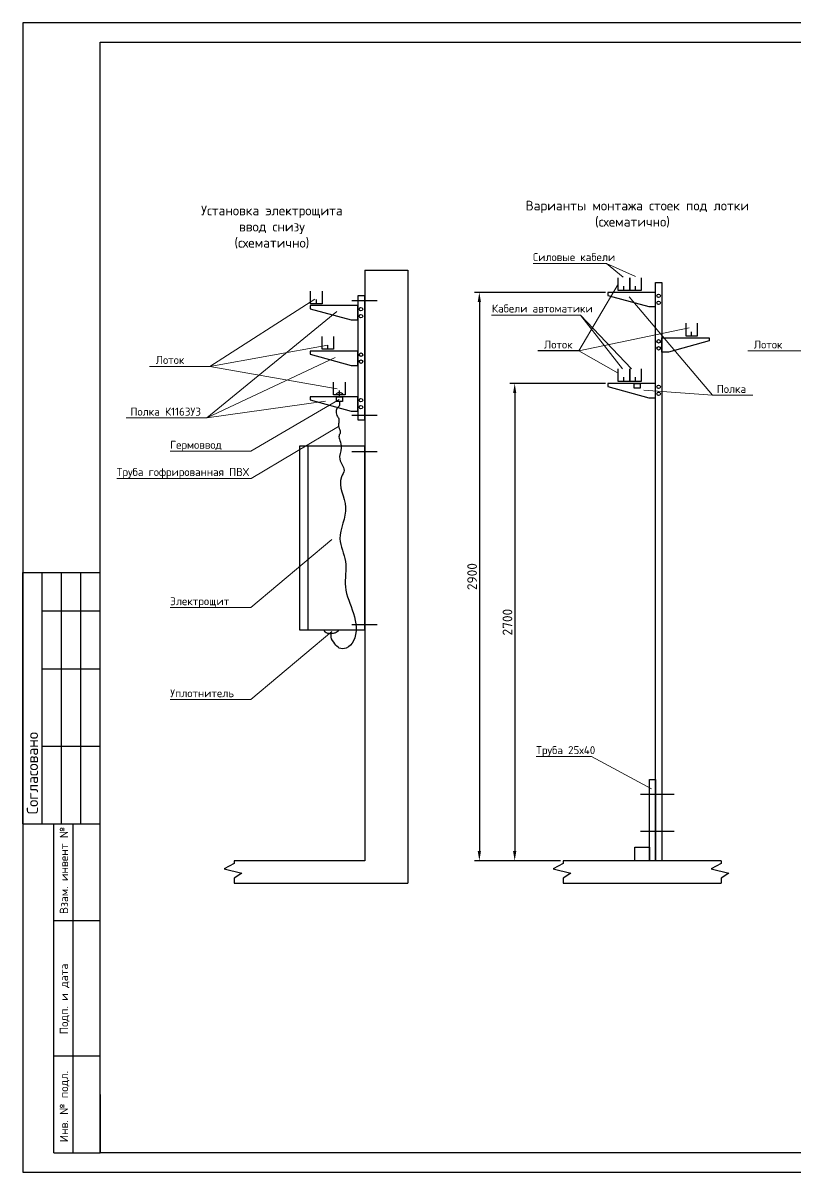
# Model space of a CAD drawing. Header units: millimetres. Extents: x 1606 to 7674, y 609 to 4159.
# Drawn here: x 5747.1 to 5946.7, y 1567 to 1864 of the extents above; entities that cross this region are included whole.
import ezdxf

# ---------------------------------------------------------------- set-up
doc = ezdxf.new("R2010")
doc.units = ezdxf.units.MM
doc.linetypes.add('K5LT_BASIC', pattern=[0])
doc.layers.add('24VDC', color=7, linetype='Continuous')
doc.dimstyles.new('ISO-25', dxfattribs={"dimtxt": 2.5, "dimasz": 2.5, "dimexe": 1.25, "dimexo": 0.625, "dimtad": 1, "dimtxsty": 'Standard', "dimcen": 2.5, "dimadec": 0, "dimazin": 0, "dimtfac": 1, "dimtmove": 0, "dimatfit": 3, "dimfxl": 1, "dimarcsym": 0})

# ---------------------------------------------------------------- blocks, each defined once
blk = doc.blocks.new('*D167')
at = {"layer": '24VDC', "color": 0, "lineweight": -2, "transparency": 16777216}
for p, q in [((5897.72, 1770.83), (5873, 1770.83)), ((5874.25, 1768.33), (5874.25, 1649.92)), ((5886.13, 1647.42), (5873, 1647.42))]:
    blk.add_line(p, q, dxfattribs=at)
at = {"layer": '24VDC', "color": 0, "transparency": 16777216}
for points in [[(5873.83, 1768.33), (5874.66, 1768.33), (5874.25, 1770.83)], [(5873.83, 1649.92), (5874.66, 1649.92), (5874.25, 1647.42)]]:
    blk.add_solid(points, dxfattribs=at)
at = {"layer": 'Defpoints', "color": 0, "transparency": 16777216}
for p in [(5898.34, 1770.83), (5874.25, 1647.42), (5886.75, 1647.42)]:
    blk.add_point(p, dxfattribs=at)
at = {"layer": '24VDC', "color": 0, "lineweight": 0, "transparency": 16777216, "insert": (5872.37, 1709.12), "char_height": 2.5, "attachment_point": 5, "rotation": 90}
blk.add_mtext('{\\fISOCPEUR|b0|i0|c204|p34;2700}', dxfattribs=at)
blk = doc.blocks.new('*D168')
at = {"layer": '24VDC', "color": 0, "lineweight": -2, "transparency": 16777216}
for p, q in [((5897.72, 1794.36), (5863.86, 1794.36)), ((5865.11, 1791.86), (5865.11, 1649.92)), ((5886.13, 1647.42), (5863.86, 1647.42))]:
    blk.add_line(p, q, dxfattribs=at)
at = {"layer": '24VDC', "color": 0, "transparency": 16777216}
for points in [[(5864.69, 1791.86), (5865.52, 1791.86), (5865.11, 1794.36)], [(5864.69, 1649.92), (5865.52, 1649.92), (5865.11, 1647.42)]]:
    blk.add_solid(points, dxfattribs=at)
at = {"layer": 'Defpoints', "color": 0, "transparency": 16777216}
for p in [(5898.34, 1794.36), (5865.11, 1647.42), (5886.75, 1647.42)]:
    blk.add_point(p, dxfattribs=at)
at = {"layer": '24VDC', "color": 0, "lineweight": 0, "transparency": 16777216, "insert": (5863.23, 1720.89), "char_height": 2.5, "attachment_point": 5, "rotation": 90}
blk.add_mtext('{\\fISOCPEUR|b0|i0|c204|p34;2900}', dxfattribs=at)

msp = doc.modelspace()

# ---------------------------------------------------------------- linework, layer by layer
at = {"layer": '24VDC', "color": 7, "linetype": 'K5LT_BASIC', "lineweight": 25}
for p, q in [((5767.11325, 1571.98477), (5767.11325, 1858.98477)), ((5767.11325, 1858.98477), (6162.11325, 1858.98477)), ((5835.48103, 1800.07508), (5846.65478, 1800.07508)), ((5835.48103, 1800.07508), (5835.48103, 1647.41713)), ((5846.65478, 1800.07508), (5846.65478, 1641.65785)), ((5901.00429, 1794.86064), (5901.00429, 1798.12642)), ((5903.98662, 1798.12642), (5903.98662, 1794.86064)), ((5903.98662, 1794.86064), (5903.98662, 1798.12642)), ((5906.96895, 1798.12642), (5906.96895, 1794.86064)), ((5821.47659, 1791.4191), (5821.47659, 1794.68488)), ((5824.45892, 1794.68488), (5824.45892, 1791.4191)), ((5903.98662, 1794.86064), (5901.00429, 1794.86064)), ((5902.49545, 1794.86064), (5902.49545, 1795.94135)), ((5906.96895, 1794.86064), (5903.98662, 1794.86064)), ((5905.47778, 1794.86064), (5905.47778, 1795.94135)), ((5824.45892, 1791.4191), (5821.47659, 1791.4191)), ((5822.96776, 1791.4191), (5822.96776, 1792.49981)), ((5832.16889, 1792.24053), (5838.64975, 1792.24053)), ((5898.34236, 1793.57094), (5908.90207, 1790.66188)), ((5821.38013, 1790.1294), (5831.93984, 1787.22034)), ((5918.50185, 1786.36131), (5918.50185, 1783.09553)), ((5921.48418, 1783.09553), (5921.48418, 1786.36131)), ((5824.45892, 1779.65399), (5824.45892, 1782.91977)), ((5827.44125, 1782.91977), (5827.44125, 1779.65399)), ((5918.50185, 1783.09553), (5921.48418, 1783.09553)), ((5919.99301, 1783.09553), (5919.99301, 1784.17624)), ((5827.44125, 1779.65399), (5824.45892, 1779.65399)), ((5825.95009, 1779.65399), (5825.95009, 1780.7347)), ((5890.87282, 1779.21704), (5880.24565, 1779.21704)), ((5924.56297, 1781.80583), (5914.00326, 1778.89677)), ((5821.38013, 1778.36429), (5831.93984, 1775.45523)), ((5901.00429, 1771.33042), (5901.00429, 1774.5962)), ((5903.98662, 1774.5962), (5903.98662, 1771.33042)), ((5903.98662, 1771.33042), (5903.98662, 1774.5962)), ((5906.96895, 1774.5962), (5906.96895, 1771.33042)), ((5827.44125, 1767.88888), (5827.44125, 1771.15466)), ((5830.42358, 1771.15466), (5830.42358, 1767.88888)), ((5903.98662, 1771.33042), (5901.00429, 1771.33042)), ((5902.49545, 1771.33042), (5902.49545, 1772.41114)), ((5906.96895, 1771.33042), (5903.98662, 1771.33042)), ((5905.47778, 1771.33042), (5905.47778, 1772.41114)), ((5830.42358, 1767.88888), (5827.44125, 1767.88888)), ((5828.93242, 1767.38808), (5828.93242, 1768.96959)), ((5898.34236, 1770.04072), (5908.90207, 1767.13167)), ((5821.38013, 1766.59918), (5831.93984, 1763.69012)), ((5832.16889, 1762.60572), (5838.64975, 1762.60572)), ((5820.75769, 1754.62282), (5820.75769, 1707.13474)), ((5832.16889, 1753.23063), (5838.64975, 1753.23063)), ((5832.16889, 1708.52693), (5838.64975, 1708.52693)), ((5906.77964, 1664.64027), (5915.4593, 1664.64027)), ((5906.77964, 1655.0875), (5915.4593, 1655.0875)), ((5801.69775, 1646.75739), (5799.13642, 1645.34086)), ((5801.69775, 1647.41713), (5801.69775, 1646.75739)), ((5835.48103, 1647.41713), (5801.69775, 1647.41713)), ((5886.75254, 1646.75739), (5884.19121, 1645.34086)), ((5886.75254, 1647.41713), (5886.75254, 1646.75739)), ((5927.63803, 1647.41713), (5886.75254, 1647.41713)), ((5927.63803, 1646.75739), (5925.0767, 1645.34086)), ((5927.63803, 1647.41713), (5927.63803, 1646.75739)), ((5799.13642, 1645.34086), (5803.67287, 1644.24304)), ((5803.67287, 1644.24304), (5801.69775, 1642.89733)), ((5801.69775, 1642.89733), (5801.69775, 1641.65785)), ((5884.19121, 1645.34086), (5888.72767, 1644.24304)), ((5888.72767, 1644.24304), (5886.75254, 1642.89733)), ((5886.75254, 1642.89733), (5886.75254, 1641.65785)), ((5925.0767, 1645.34086), (5929.61316, 1644.24304)), ((5929.61316, 1644.24304), (5927.63803, 1642.89733)), ((5927.63803, 1642.89733), (5927.63803, 1641.65785)), ((5801.69775, 1641.65785), (5846.65478, 1641.65785)), ((5886.75254, 1641.65785), (5927.63803, 1641.65785)), ((6162.11325, 1571.98477), (5767.11325, 1571.98477))]:
    msp.add_line(p, q, dxfattribs=at)
at = {"layer": '24VDC', "color": 7, "linetype": 'Continuous', "lineweight": 15}
for p, q in [((5878.98588, 1801.79031), (5897.99646, 1801.79031)), ((5897.99646, 1801.79031), (5905.47785, 1798.43149)), ((5897.99646, 1801.79031), (5902.26121, 1798.32314)), ((5890.87282, 1779.21704), (5901.00429, 1796.49353)), ((5795.41915, 1775.23514), (5822.54728, 1792.61674)), ((5925.40606, 1767.77542), (5903.83856, 1793.21157)), ((5794.61752, 1761.91175), (5828.25876, 1789.37239)), ((5868.2326, 1788.49605), (5891.21975, 1788.49605)), ((5891.21975, 1788.49605), (5904.46205, 1774.57073)), ((5891.21975, 1788.49605), (5902.14074, 1774.57073)), ((5890.87282, 1779.21704), (5919.39817, 1785.14744)), ((5795.41915, 1775.23514), (5825.95009, 1780.7347)), ((5890.87282, 1779.21704), (5901.00429, 1773.43629)), ((5950.05539, 1779.21704), (5934.50138, 1779.21704)), ((5794.61752, 1761.91175), (5827.85982, 1777.49035)), ((5795.41915, 1775.23514), (5779.86514, 1775.23514)), ((5795.41915, 1775.23514), (5828.31534, 1769.45439)), ((5925.40606, 1767.77542), (5907.60989, 1769.08302)), ((5935.81174, 1767.77542), (5925.40606, 1767.77542)), ((5794.61752, 1761.91175), (5825.31505, 1766.21004)), ((5805.9899, 1753.29545), (5828.87221, 1766.64605)), ((5794.61752, 1761.91175), (5773.80616, 1761.91175)), ((5806.13541, 1746.2721), (5828.73242, 1759.66849)), ((5805.9899, 1753.29545), (5785.17854, 1753.29545)), ((5806.13541, 1746.2721), (5771.359, 1746.2721)), ((5805.9899, 1712.87501), (5826.94539, 1730.49336)), ((5805.9899, 1712.87501), (5785.17854, 1712.87501)), ((5805.9899, 1689.09433), (5826.94539, 1706.71268)), ((5805.9899, 1689.09433), (5785.17854, 1689.09433)), ((5894.09031, 1674.3754), (5879.80954, 1674.3754)), ((5894.09031, 1674.3754), (5909.64384, 1666.04932))]:
    msp.add_line(p, q, dxfattribs=at)
at = {"layer": '24VDC', "linetype": 'Continuous'}
for p, q in [((5747.11325, 1656.98477), (5747.11325, 1721.98477)), ((5747.11325, 1721.98477), (5767.11325, 1721.98477)), ((5752.11325, 1656.98477), (5752.11325, 1721.98477)), ((5757.11325, 1656.98477), (5757.11325, 1721.98477)), ((5762.11325, 1656.98477), (5762.11325, 1721.98477)), ((5767.11325, 1711.98477), (5752.11325, 1711.98477)), ((5767.11325, 1696.98477), (5752.11325, 1696.98477)), ((5767.11325, 1676.98477), (5752.11325, 1676.98477)), ((5747.11325, 1656.98477), (5767.11325, 1656.98477)), ((5755.11325, 1571.98477), (5755.11325, 1656.98477)), ((5755.11325, 1656.98477), (5767.11325, 1656.98477)), ((5760.11325, 1571.98477), (5760.11325, 1656.98477)), ((5755.11325, 1631.98477), (5767.11325, 1631.98477)), ((5755.11325, 1596.98477), (5767.11325, 1596.98477)), ((5755.11325, 1571.98477), (5767.11325, 1571.98477))]:
    msp.add_line(p, q, dxfattribs=at)
at = {"layer": '24VDC'}
msp.add_line((5767.10882, 1586.98483), (5767.10882, 1571.98477), dxfattribs=at)
at = {"layer": '24VDC', "color": 7, "linetype": 'K5LT_BASIC', "lineweight": 25}
for points in [[(5747.11325, 1566.98477), (6167.11325, 1566.98477), (6167.11325, 1863.98477), (5747.11325, 1863.98477), (5747.11325, 1566.98477)], [(5908.90207, 1790.66188), (5910.62938, 1790.66188), (5910.62938, 1794.35984), (5898.34236, 1794.35984), (5898.34236, 1793.57094)], [(5831.93984, 1787.22034), (5833.66715, 1787.22034), (5833.66715, 1790.91829), (5821.38013, 1790.91829), (5821.38013, 1790.1294)], [(5914.00326, 1778.89677), (5912.27595, 1778.89677), (5912.27595, 1782.59473), (5924.56297, 1782.59473), (5924.56297, 1781.80583)], [(5831.93984, 1775.45523), (5833.66715, 1775.45523), (5833.66715, 1779.15319), (5821.38013, 1779.15319), (5821.38013, 1778.36429)], [(5908.90207, 1767.13167), (5910.62938, 1767.13167), (5910.62938, 1770.82962), (5898.34236, 1770.82962), (5898.34236, 1770.04072)], [(5831.93984, 1763.69012), (5833.66715, 1763.69012), (5833.66715, 1767.38808), (5821.38013, 1767.38808), (5821.38013, 1766.59918)]]:
    msp.add_lwpolyline(points, dxfattribs=at)
for points in [[(5912.27595, 1647.41713), (5910.62938, 1647.41713), (5910.62938, 1796.87078), (5912.27595, 1796.87078)], [(5835.48103, 1793.42923), (5833.66715, 1793.42923), (5833.66715, 1761.41702), (5835.48103, 1761.41702)], [(5905.09559, 1770.82962), (5906.6937, 1770.82962), (5906.6937, 1769.59495), (5905.09559, 1769.59495)], [(5828.13336, 1767.38808), (5829.73147, 1767.38808), (5829.73147, 1766.15341), (5828.13336, 1766.15341)], [(5835.48103, 1754.62282), (5818.56642, 1754.62282), (5818.56642, 1707.13474), (5835.48103, 1707.13474)], [(5910.62938, 1647.41713), (5909.12192, 1647.41713), (5909.12192, 1668.48062), (5910.62938, 1668.48062)], [(5909.12192, 1647.41713), (5905.26865, 1647.41713), (5905.26865, 1650.95787), (5909.12192, 1650.95787)]]:
    msp.add_lwpolyline(points, close=True, dxfattribs=at)
for centre in [(5911.46792, 1793.45574), (5911.46792, 1791.66118), (5834.50569, 1790.0142), (5834.50569, 1788.21963), (5911.46792, 1781.69063), (5911.46792, 1779.89607), (5834.50569, 1778.24909), (5834.50569, 1776.45453), (5911.46792, 1769.92552), (5911.46792, 1768.13096), (5834.50569, 1766.48398), (5834.50569, 1764.68942)]:
    msp.add_circle(centre, 0.45318, dxfattribs=at)
msp.add_arc((5828.93242, 1767.38808), 1.07655, 27.7225661, 152.2774339, dxfattribs=at)
for points in [[(5828.93242, 1766.15341), (5828.93242, 1765.15752), (5828.69469, 1764.74577), (5828.25351, 1764.30459), (5828.11728, 1763.25708), (5828.27572, 1762.50692), (5828.76064, 1761.667), (5828.76064, 1760.64816), (5828.76064, 1759.53402), (5829.14273, 1758.20871), (5828.82576, 1757.27516), (5829.03428, 1756.0999), (5829.37339, 1754.17788), (5829.01037, 1751.21189), (5830.12075, 1748.35258), (5829.48013, 1746.64552), (5830.5439, 1738.79395), (5829.06801, 1730.65475), (5830.48923, 1724.80983), (5830.48923, 1718.23764), (5832.54755, 1711.38542), (5832.54755, 1704.25353), (5830.70411, 1702.41008), (5828.87857, 1702.41008), (5827.77455, 1703.5141), (5826.77909, 1705.2383), (5826.80154, 1706.15525)], [(5824.9877, 1707.13474), (5825.09898, 1706.73535), (5825.52975, 1706.45865), (5826.2477, 1706.20243), (5826.80154, 1706.15525)], [(5828.61538, 1707.13474), (5828.5041, 1706.73535), (5828.07332, 1706.45865), (5827.35537, 1706.20243), (5826.80154, 1706.15525)]]:
    msp.add_spline(points, degree=3, dxfattribs=at)

# ---------------------------------------------------------------- texts
for s, insert, char_height, width, attachment_point in [('{\\fISOCPEUR|b0|i0|c204|p34;Варианты монтажа стоек под лотки\\P^I     (схематично)}', (5877.05468, 1818.02637), 2.5, 62.8088852, 1), ('{\\fISOCPEUR|b0|i0|c204|p34;Установка электрощита\\Pввод снизу\\P(схематично)}', (5811.46936, 1811.21548), 2.5, 38.5870506, 5), ('{\\fISOCPEUR|b0|i0|c204|p34;Силовые кабели}', (5878.95635, 1804.51281), 2.0685011, 62.8088852, 1), ('{\\fISOCPEUR|b0|i0|c204|p34;Кабели автоматики}', (5868.34761, 1791.21856), 2.0685011, 62.8088852, 1), ('{\\fISOCPEUR|b0|i0|c204|p34;Лоток} ', (5881.8192, 1781.90609), 2.0685011, 62.8088852, 1), ('{\\fISOCPEUR|b0|i0|c204|p34;Лоток }', (5936.07493, 1781.90609), 2.0685011, 62.8088852, 1), ('{\\fISOCPEUR|b0|i0|c204|p34;Лоток }', (5781.43869, 1777.92419), 2.0685011, 62.8088852, 1), ('{\\fISOCPEUR|b0|i0|c204|p34;Полка}', (5926.48854, 1770.4209), 2.0685011, 62.8088852, 1), ('{\\fISOCPEUR|b0|i0|c204|p34;Полка К1163У3}', (5774.88864, 1764.55723), 2.0685011, 62.8088852, 1), ('{\\fISOCPEUR|b0|i0|c204|p34;Гермоввод}', (5785.17854, 1755.98451), 2.0685011, 62.8088852, 1), ('{\\fISOCPEUR|b0|i0|c204|p34;Труба гофрированная ПВХ}', (5771.359, 1748.96115), 2.0685011, 62.8088852, 1), ('{\\fISOCPEUR|b0|i0|c204|p34;Электрощит}', (5785.17854, 1715.56406), 2.0685011, 62.8088852, 1), ('{\\fISOCPEUR|b0|i0|c204|p34;Уплотнитель}', (5785.17854, 1691.78338), 2.0685011, 62.8088852, 1), ('{\\fISOCPEUR|b0|i0|c204|p34;Труба 25х40}', (5879.80954, 1677.06445), 2.0685011, 62.8088852, 1)]:
    msp.add_mtext(s, dxfattribs=dict(at, insert=insert, char_height=char_height, width=width, attachment_point=attachment_point))
at = {"layer": '24VDC', "linetype": 'Continuous', "rotation": 90}
for s, insert, char_height, width, attachment_point in [('{\\fISOCPEUR|b0|i0|c204|p34;Согласовано}', (5749.55983, 1670.0721), 2.88, 26.1746478, 5), ('{\\fISOCPEUR|b0|i0|c204|p34;Взам. инвент №}', (5756.62801, 1633.662), 2.16, 62.9489075, 1), ('{\\fISOCPEUR|b0|i0|c204|p34;Подп. и дата}', (5756.62801, 1602.57556), 2.16, 62.9489075, 1), ('{\\fISOCPEUR|b0|i0|c204|p34;Инв. № подл.}', (5756.62801, 1574.68575), 2.16, 62.9489075, 1)]:
    msp.add_mtext(s, dxfattribs=dict(at, insert=insert, char_height=char_height, width=width, attachment_point=attachment_point))

# ---------------------------------------------------------------- dimensions: what is measured, and where the dimension line sits
at = {"layer": '24VDC', "color": 1, "lineweight": 0}
for base, p1, text, picture, middle in [((5865.10683, 1647.41713), (5898.34236, 1794.35984), '{\\fISOCPEUR|b0|i0|c204|p34;2900}', '*D168', (5863.23183, 1720.88849)), ((5874.24659, 1647.41713), (5898.34236, 1770.82962), '{\\fISOCPEUR|b0|i0|c204|p34;2700}', '*D167', (5872.37159, 1709.12338))]:
    dim = msp.add_linear_dim(base=base, p1=p1, p2=(5886.75254, 1647.41713), angle=90, text=text, dimstyle='ISO-25', dxfattribs=at)
    dim.commit()
    dim.dimension.update_dxf_attribs({"geometry": picture, "text_midpoint": middle})

doc.saveas('drawing.dxf')
